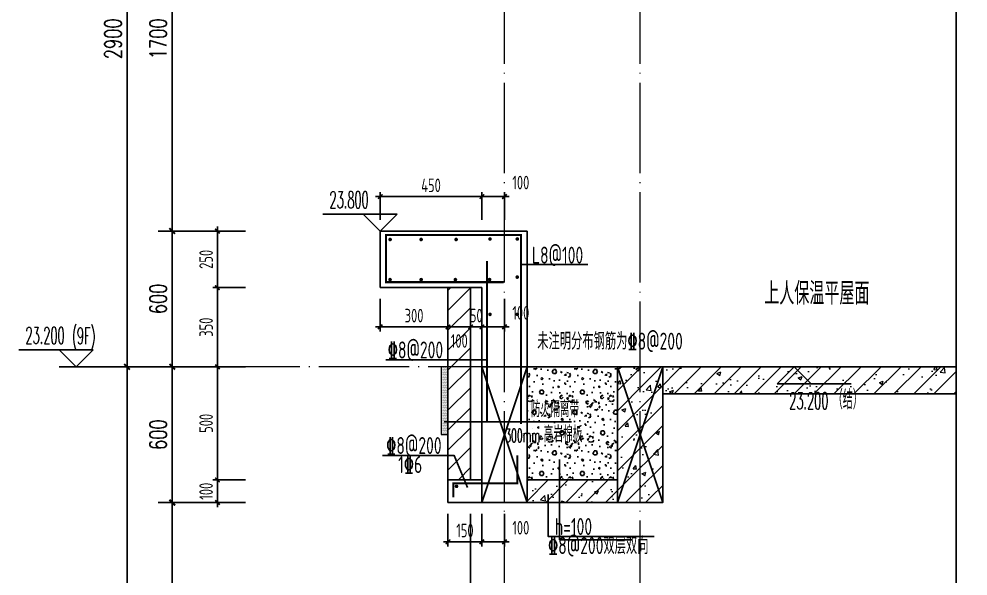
# Model space of a CAD drawing. Extents: x -1712635 to -854203, y -534641 to -21985.
# Drawn here: x -1004575 to -1000375, y -150315 to -147853 of the extents above; entities that cross this region are included whole.
import ezdxf

# ---------------------------------------------------------------- set-up
doc = ezdxf.new("R2010")
doc.units = 0
doc.header["$LTSCALE"] = 1000
doc.linetypes.add('DOTE', pattern=[2.4200000000000004, 2, -0.2, 0.02, -0.2])
doc.layers.get('0').update_dxf_attribs({"linetype": 'CONTINUOUS'})
doc.layers.get('Defpoints').update_dxf_attribs({"linetype": 'CONTINUOUS'})
for name, color, linetype in [('3-屋面构造层', 157, 'CONTINUOUS'), ('DIM', 2, 'CONTINUOUS'), ('DIM_ELEV', 3, 'CONTINUOUS'), ('DIM_IDEN', 67, 'CONTINUOUS'), ('DIM_SYMB', 3, 'CONTINUOUS'), ('PUB_DIM', 3, 'CONTINUOUS'), ('PUB_TEXT', 2, 'CONTINUOUS'), ('REIN', 6, 'CONTINUOUS'), ('S-大样-砼线', 7, 'CONTINUOUS'), ('S-引出线', 40, 'CONTINUOUS'), ('TEXT', 2, 'CONTINUOUS'), ('WALL', 2, 'CONTINUOUS'), ('水平筋标注', 7, 'CONTINUOUS'), ('看线', 251, 'CONTINUOUS')]:
    doc.layers.add(name, color=color, linetype=linetype)
doc.layers.add('DOTE', color=19, linetype='DOTE', lineweight=9)
doc.layers.add('PUB_HATCH', color=8, linetype='CONTINUOUS', lineweight=9)
doc.styles.add('_TCH_DIM', font='SIMPLEX.shx', dxfattribs={"width": 0.7, "bigfont": 'GBCBIG.shx'})
doc.styles.add('_TCH_DIM_T3', font='SIMPLEX', dxfattribs={"width": 0.7058823529411765, "bigfont": 'GBCBIG'})
doc.styles.add('DIM_FONT_T3', font='SIMPLEX', dxfattribs={"width": 0.7058823529411765, "bigfont": 'GBCBIG'})
doc.styles.add('TSSD_DIMENSION', font='Tssdeng.shx', dxfattribs={"width": 0.7, "bigfont": 'tssdchn.shx'})
doc.styles.add('TSSD_REIN', font='tssdeng.shx', dxfattribs={"width": 0.7, "height": 300, "bigfont": 'tssdchn.shx'})
doc.dimstyles.new('_TCH_ARCH&&25', dxfattribs={"dimtxt": 74.375, "dimasz": 25, "dimexe": 62.5, "dimexo": 75, "dimgap": 25, "dimtad": 1, "dimdec": 0, "dimzin": 0, "dimdsep": 46, "dimtxsty": '_TCH_DIM_T3', "dimblk": 'ARCHTICK', "dimcen": 0.09, "dimclrt": 7, "dimazin": 0, "dimtfac": 1, "dimtdec": 0, "dimtix": 1, "dimtmove": 2, "dimatfit": 3, "dimldrblk": 'ARCHTICK', "dimfxl": 0, "dimtolj": 1, "dimtzin": 0, "dimarcsym": 0})
doc.dimstyles.new('TSSD_20_20', dxfattribs={"dimtxt": 60, "dimasz": 20, "dimexe": 20, "dimexo": 50, "dimgap": 20, "dimtad": 1, "dimdec": 0, "dimzin": 0, "dimdsep": 46, "dimtxsty": 'TSSD_DIMENSION', "dimblk": 'ARCHTICK', "dimblk1": 'ARCHTICK', "dimblk2": 'ARCHTICK', "dimcen": 0, "dimdle": 20, "dimclrt": 7, "dimadec": 0, "dimazin": 0, "dimtfac": 1, "dimtdec": 0, "dimtix": 1, "dimtmove": 2, "dimatfit": 3, "dimfxl": 0, "dimtolj": 1, "dimtzin": 0, "dimarcsym": 0})
pattern_1 = [(45, (-1569657.011044905, 4552.517012051947), (-44.19417382415921, 44.19417382415922), []), (49.99999999999999, (-1569657.011044905, 4552.517012051947), (179.3150456501884, -15.68803374564878), [18.75, -206.25]), (355, (-1569657.011044905, 4552.517012051947), (-34.68783340325, 188.048033425003), [15, -165]), (100.4514, (-1569642.068124905, 4551.209677052044), (144.6273454285054, 172.3598855152384), [15.9350475, -175.285528]), (46.18420000000002, (-1569657.011044905, 4602.517012051947), (266.8102621564111, -41.37975358225452), [28.12499999999993, -309.3749999999989]), (96.6356, (-1569634.776858655, 4599.068685301987), (233.6656763871758, 243.5294677251104), [23.902572, -262.92825]), (351.1842, (-1569657.011044905, 4602.517012051947), (233.6654862834068, 243.5296502313311), [22.5, -247.5]), (21, (-1569632.011044905, 4590.017012051947), (149.2267630296154, -100.6547226663347), [18.75, -206.25]), (326.0000000000001, (-1569632.011044905, 4590.017012051947), (60.82883298039543, 181.2875112617133), [15, -165]), (71.4514, (-1569619.575486655, 4581.62911055208), (210.0556571453725, 80.6326241774881), [15.9350475, -175.285528]), (37.50000000000001, (-1569657.011044905, 4552.517012051947), (3.039963829322667, 83.22346345782788), [0, -163, 0, -167.5, 0, -165.625]), (7.499999999999999, (-1569657.011044905, 4552.517012051947), (65.76738436053715, 98.60292797059006), [0, -95.5, 0, -159.25, 0, -63.125]), (327.5, (-1569712.761044905, 4552.517012051947), (133.4556090431022, -5.638717933594939), [0, -62.5, 0, -195, 0, -258.75]), (317.5, (-1569737.761044905, 4552.517012051947), (145.7965423355966, 25.02624558307943), [0, -81.25, 0, -129.5, 0, -183.75])]

# ---------------------------------------------------------------- blocks, each defined once
blk = doc.blocks.new('A$C1F6240CC')
at = {"layer": 'PUB_HATCH'}
h = blk.add_hatch(dxfattribs=at)
h.set_pattern_fill('DOTS', color=251, scale=2, style=0)
h.set_pattern_definition([(0, (-1.955777406692505e-08, -299.9999999983702), (1.5875, 3.175), [0, -3.175])])
h.paths.add_polyline_path([(-29.99999475874938, -299.999999998312), (5.558831617236137e-06, -299.9999999983702), (6.351852789521217e-06, -49.99999798531644), (6.344867870211601e-06, 1.948734279721975e-06), (-1.955777406692505e-08, 2.010667230933905e-06), (-1.955777406692505e-08, 1.688022166490555e-09), (-29.99999475874938, 1.688022166490555e-09)])
at = {"layer": 'DIM_IDEN', "color": 5}
for p, q in [((-17.00205630995333, -243.6957581644529), (275.1374033376342, -243.6957581644529)), ((275.1374033376342, -243.6957581644529), (546.9959839678602, -243.6957581644529))]:
    blk.add_line(p, q, dxfattribs=at)
at = {"layer": 'PUB_HATCH', "color": 5}
blk.add_lwpolyline([(-1.955777406692505e-08, 1.629814505577087e-09), (-29.99999475874938, 1.629814505577087e-09), (-29.99999475874938, -299.9999999983702), (-1.955777406692505e-08, -299.9999999983702)], close=True, dxfattribs=at)
at = {"layer": 'PUB_TEXT', "style": 'DIM_FONT_T3', "width": 0.7058823529411765}
blk.add_text('防火隔离带', height=71.48936170212767, dxfattribs=at).set_placement((366.1962342807512, -222.6957581644529))
at = {"layer": 'PUB_TEXT', "color": 5, "style": 'DIM_FONT_T3'}
for s, height, width, p in [('300mm', 59.5, 0.4982698961937717, (253.9391275269252, -333.7157581644528)), ('高岩棉板', 71.48936170212767, 0.7058823529411765, (423.3508922328077, -333.7157581644528))]:
    blk.add_text(s, height=height, dxfattribs=dict(at, width=width)).set_placement(p)
blk = doc.blocks.new('_ArchTick')
at = {"color": 0, "const_width": 0.35}
blk.add_lwpolyline([(-0.5, -0.5), (0.5, 0.5)], dxfattribs=at)
blk = doc.blocks.new('*D3001')
at = {"layer": 'Defpoints', "color": 0}
for p in [(-1002526.413550479, -148638.1915546883), (-1002976.413550435, -148790.5150327977), (-1002526.413550479, -148790.5150328063)]:
    blk.add_point(p, dxfattribs=at)
at = {"layer": 'DIM', "color": 0, "lineweight": -2}
for p, q in [((-1002996.413550435, -148638.1915546883), (-1002506.413550479, -148638.1915546883)), ((-1002976.413550435, -148740.5150327977), (-1002976.413550435, -148618.1915546883)), ((-1002526.413550479, -148740.5150328063), (-1002526.413550479, -148618.1915546883))]:
    blk.add_line(p, q, dxfattribs=at)
at = {"layer": 'DIM', "color": 0, "lineweight": -2, "xscale": 20, "yscale": 20, "zscale": 20, "rotation": 180}
blk.add_blockref('_ArchTick', (-1002976.413550435, -148638.1915546883), dxfattribs=at)
at = {"layer": 'DIM', "color": 0, "lineweight": -2, "xscale": 20, "yscale": 20, "zscale": 20}
blk.add_blockref('_ArchTick', (-1002526.413550479, -148638.1915546883), dxfattribs=at)
at = {"layer": 'DIM', "color": 7, "insert": (-1002751.413550457, -148588.1915546883), "char_height": 60, "attachment_point": 5, "style": 'TSSD_DIMENSION'}
blk.add_mtext('\\A1;450', dxfattribs=at)
blk = doc.blocks.new('*D3002')
at = {"layer": 'Defpoints', "color": 0}
for p in [(-1002426.413557156, -148638.1915546936), (-1002526.413550479, -148790.5150328063), (-1002426.413557156, -148790.5150328082)]:
    blk.add_point(p, dxfattribs=at)
at = {"layer": 'DIM', "color": 0, "lineweight": -2}
for p, q in [((-1002546.413550479, -148638.1915546936), (-1002406.413557156, -148638.1915546936)), ((-1002526.413550479, -148740.5150328063), (-1002526.413550479, -148618.1915546936)), ((-1002426.413557156, -148740.5150328082), (-1002426.413557156, -148618.1915546936))]:
    blk.add_line(p, q, dxfattribs=at)
at = {"layer": 'DIM', "color": 0, "lineweight": -2, "xscale": 20, "yscale": 20, "zscale": 20, "rotation": 180}
blk.add_blockref('_ArchTick', (-1002526.413550479, -148638.1915546936), dxfattribs=at)
at = {"layer": 'DIM', "color": 0, "lineweight": -2, "xscale": 20, "yscale": 20, "zscale": 20}
blk.add_blockref('_ArchTick', (-1002426.413557156, -148638.1915546936), dxfattribs=at)
at = {"layer": 'DIM', "color": 7, "insert": (-1002353.996890489, -148576.0040546936), "char_height": 60, "attachment_point": 5, "style": 'TSSD_DIMENSION'}
blk.add_mtext('\\A1;100', dxfattribs=at)
blk = doc.blocks.new('*D3008')
at = {"layer": 'Defpoints', "color": 0}
for p in [(-1002976.413557143, -149040.5150327843), (-1002676.413550449, -149040.51503279), (-1002676.413550449, -149214.2257227417)]:
    blk.add_point(p, dxfattribs=at)
at = {"layer": 'DIM', "color": 0, "lineweight": -2}
for p, q in [((-1002976.413557143, -149090.5150327843), (-1002976.413557143, -149234.2257227417)), ((-1002676.413550449, -149090.51503279), (-1002676.413550449, -149234.2257227417)), ((-1002996.413557143, -149214.2257227417), (-1002656.413550449, -149214.2257227417))]:
    blk.add_line(p, q, dxfattribs=at)
at = {"layer": 'DIM', "color": 0, "lineweight": -2, "xscale": 20, "yscale": 20, "zscale": 20, "rotation": 180}
blk.add_blockref('_ArchTick', (-1002976.413557143, -149214.2257227417), dxfattribs=at)
at = {"layer": 'DIM', "color": 0, "lineweight": -2, "xscale": 20, "yscale": 20, "zscale": 20}
blk.add_blockref('_ArchTick', (-1002676.413550449, -149214.2257227417), dxfattribs=at)
at = {"layer": 'DIM', "color": 7, "insert": (-1002826.413553796, -149164.2257227417), "char_height": 60, "attachment_point": 5, "style": 'TSSD_DIMENSION'}
blk.add_mtext('\\A1;300', dxfattribs=at)
blk = doc.blocks.new('*D3009')
at = {"layer": 'Defpoints', "color": 0}
for p in [(-1002676.413550449, -149040.51503279), (-1002576.413550213, -149040.5150327919), (-1002576.413550213, -149214.2257227455)]:
    blk.add_point(p, dxfattribs=at)
at = {"layer": 'DIM', "color": 0, "lineweight": -2}
for p, q in [((-1002676.413550449, -149090.51503279), (-1002676.413550449, -149234.2257227455)), ((-1002576.413550213, -149090.5150327919), (-1002576.413550213, -149234.2257227455)), ((-1002696.413550449, -149214.2257227455), (-1002556.413550213, -149214.2257227455))]:
    blk.add_line(p, q, dxfattribs=at)
at = {"layer": 'DIM', "color": 0, "lineweight": -2, "xscale": 20, "yscale": 20, "zscale": 20, "rotation": 180}
blk.add_blockref('_ArchTick', (-1002676.413550449, -149214.2257227455), dxfattribs=at)
at = {"layer": 'DIM', "color": 0, "lineweight": -2, "xscale": 20, "yscale": 20, "zscale": 20}
blk.add_blockref('_ArchTick', (-1002576.413550213, -149214.2257227455), dxfattribs=at)
at = {"layer": 'DIM', "color": 7, "insert": (-1002626.413550331, -149276.2048894122), "char_height": 60, "attachment_point": 5, "style": 'TSSD_DIMENSION'}
blk.add_mtext('\\A1;100', dxfattribs=at)
blk = doc.blocks.new('*D3010')
at = {"layer": 'Defpoints', "color": 0}
for p in [(-1002576.413550213, -149040.5150327919), (-1002526.413550451, -149040.5150327929), (-1002526.413550451, -149214.225722747)]:
    blk.add_point(p, dxfattribs=at)
at = {"layer": 'DIM', "color": 0, "lineweight": -2}
for p, q in [((-1002576.413550213, -149090.5150327919), (-1002576.413550213, -149234.225722747)), ((-1002526.413550451, -149090.5150327929), (-1002526.413550451, -149234.225722747)), ((-1002576.413550213, -149214.225722747), (-1002596.413550213, -149214.225722747)), ((-1002576.413550213, -149214.225722747), (-1002526.413550451, -149214.225722747)), ((-1002526.413550451, -149214.225722747), (-1002506.413550451, -149214.225722747))]:
    blk.add_line(p, q, dxfattribs=at)
at = {"layer": 'DIM', "color": 0, "lineweight": -2, "xscale": 20, "yscale": 20, "zscale": 20}
blk.add_blockref('_ArchTick', (-1002576.413550213, -149214.225722747), dxfattribs=at)
at = {"layer": 'DIM', "color": 0, "lineweight": -2, "xscale": 20, "yscale": 20, "zscale": 20, "rotation": 180}
blk.add_blockref('_ArchTick', (-1002526.413550451, -149214.225722747), dxfattribs=at)
at = {"layer": 'DIM', "color": 7, "insert": (-1002551.413550332, -149164.225722747), "char_height": 60, "attachment_point": 5, "style": 'TSSD_DIMENSION'}
blk.add_mtext('\\A1;50', dxfattribs=at)
blk = doc.blocks.new('*D3011')
at = {"layer": 'Defpoints', "color": 0}
for p in [(-1002526.413550451, -149040.5150327929), (-1002426.413557128, -149040.5150327948), (-1002426.413557128, -149214.2257227484)]:
    blk.add_point(p, dxfattribs=at)
at = {"layer": 'DIM', "color": 0, "lineweight": -2}
for p, q in [((-1002526.413550451, -149090.5150327929), (-1002526.413550451, -149234.2257227484)), ((-1002426.413557128, -149090.5150327948), (-1002426.413557128, -149234.2257227484)), ((-1002546.413550451, -149214.2257227484), (-1002406.413557128, -149214.2257227484))]:
    blk.add_line(p, q, dxfattribs=at)
at = {"layer": 'DIM', "color": 0, "lineweight": -2, "xscale": 20, "yscale": 20, "zscale": 20, "rotation": 180}
blk.add_blockref('_ArchTick', (-1002526.413550451, -149214.2257227484), dxfattribs=at)
at = {"layer": 'DIM', "color": 0, "lineweight": -2, "xscale": 20, "yscale": 20, "zscale": 20}
blk.add_blockref('_ArchTick', (-1002426.413557128, -149214.2257227484), dxfattribs=at)
at = {"layer": 'DIM', "color": 7, "insert": (-1002353.996890462, -149152.0382227484), "char_height": 60, "attachment_point": 5, "style": 'TSSD_DIMENSION'}
blk.add_mtext('\\A1;100', dxfattribs=at)
blk = doc.blocks.new('*D3012')
at = {"layer": 'Defpoints', "color": 0}
for p in [(-1002676.413557129, -149990.5150327928), (-1002526.41355713, -149990.5150327957), (-1002526.41355713, -150164.2257227488)]:
    blk.add_point(p, dxfattribs=at)
at = {"layer": 'DIM', "color": 0, "lineweight": -2}
for p, q in [((-1002676.413557129, -150040.5150327928), (-1002676.413557129, -150184.2257227488)), ((-1002526.41355713, -150040.5150327957), (-1002526.41355713, -150184.2257227488)), ((-1002696.413557129, -150164.2257227488), (-1002506.41355713, -150164.2257227488))]:
    blk.add_line(p, q, dxfattribs=at)
at = {"layer": 'DIM', "color": 0, "lineweight": -2, "xscale": 20, "yscale": 20, "zscale": 20, "rotation": 180}
blk.add_blockref('_ArchTick', (-1002676.413557129, -150164.2257227488), dxfattribs=at)
at = {"layer": 'DIM', "color": 0, "lineweight": -2, "xscale": 20, "yscale": 20, "zscale": 20}
blk.add_blockref('_ArchTick', (-1002526.41355713, -150164.2257227488), dxfattribs=at)
at = {"layer": 'DIM', "color": 7, "insert": (-1002601.413557129, -150114.2257227488), "char_height": 60, "attachment_point": 5, "style": 'TSSD_DIMENSION'}
blk.add_mtext('\\A1;150', dxfattribs=at)
blk = doc.blocks.new('*D3013')
at = {"layer": 'Defpoints', "color": 0}
for p in [(-1002526.41355713, -149990.5150327957), (-1002426.413563808, -149990.5150327976), (-1002426.413563808, -150164.2257227512)]:
    blk.add_point(p, dxfattribs=at)
at = {"layer": 'DIM', "color": 0, "lineweight": -2}
for p, q in [((-1002526.41355713, -150040.5150327957), (-1002526.41355713, -150184.2257227512)), ((-1002426.413563808, -150040.5150327976), (-1002426.413563808, -150184.2257227512)), ((-1002546.41355713, -150164.2257227512), (-1002406.413563808, -150164.2257227512))]:
    blk.add_line(p, q, dxfattribs=at)
at = {"layer": 'DIM', "color": 0, "lineweight": -2, "xscale": 20, "yscale": 20, "zscale": 20, "rotation": 180}
blk.add_blockref('_ArchTick', (-1002526.41355713, -150164.2257227512), dxfattribs=at)
at = {"layer": 'DIM', "color": 0, "lineweight": -2, "xscale": 20, "yscale": 20, "zscale": 20}
blk.add_blockref('_ArchTick', (-1002426.413563808, -150164.2257227512), dxfattribs=at)
at = {"layer": 'DIM', "color": 7, "insert": (-1002353.996897141, -150102.0382227512), "char_height": 60, "attachment_point": 5, "style": 'TSSD_DIMENSION'}
blk.add_mtext('\\A1;100', dxfattribs=at)
blk = doc.blocks.new('*D3014')
at = {"layer": 'Defpoints', "color": 0}
for p in [(-1003696.607714224, -148790.5150327946), (-1003521.996947775, -148790.5150327946), (-1003521.996947775, -149040.5150327929)]:
    blk.add_point(p, dxfattribs=at)
at = {"layer": 'DIM', "color": 0, "lineweight": -2}
for p, q in [((-1003696.607714224, -149060.5150327929), (-1003696.607714224, -148770.5150327946)), ((-1003571.996947775, -148790.5150327946), (-1003716.607714224, -148790.5150327946)), ((-1003571.996947775, -149040.5150327929), (-1003716.607714224, -149040.5150327929))]:
    blk.add_line(p, q, dxfattribs=at)
at = {"layer": 'DIM', "color": 0, "lineweight": -2, "xscale": 20, "yscale": 20, "zscale": 20}
for p, rotation in [((-1003696.607714224, -148790.5150327946), 90), ((-1003696.607714224, -149040.5150327929), 270)]:
    blk.add_blockref('_ArchTick', p, dxfattribs=dict(at, rotation=rotation))
at = {"layer": 'DIM', "color": 7, "insert": (-1003746.607714224, -148915.5150327939), "char_height": 60, "attachment_point": 5, "rotation": 90, "style": 'TSSD_DIMENSION'}
blk.add_mtext('\\A1;250', dxfattribs=at)
blk = doc.blocks.new('*D3015')
at = {"layer": 'Defpoints', "color": 0}
for p in [(-1003696.607714224, -149040.5150327929), (-1003521.996947775, -149040.5150327929), (-1003521.996947775, -149390.5150328209)]:
    blk.add_point(p, dxfattribs=at)
at = {"layer": 'DIM', "color": 0, "lineweight": -2}
for p, q in [((-1003696.607714224, -149410.5150328209), (-1003696.607714224, -149020.5150327929)), ((-1003571.996947775, -149040.5150327929), (-1003716.607714224, -149040.5150327929)), ((-1003571.996947775, -149390.5150328209), (-1003716.607714224, -149390.5150328209))]:
    blk.add_line(p, q, dxfattribs=at)
at = {"layer": 'DIM', "color": 0, "lineweight": -2, "xscale": 20, "yscale": 20, "zscale": 20}
for p, rotation in [((-1003696.607714224, -149040.5150327929), 90), ((-1003696.607714224, -149390.5150328209), 270)]:
    blk.add_blockref('_ArchTick', p, dxfattribs=dict(at, rotation=rotation))
at = {"layer": 'DIM', "color": 7, "insert": (-1003746.607714224, -149215.5150328071), "char_height": 60, "attachment_point": 5, "rotation": 90, "style": 'TSSD_DIMENSION'}
blk.add_mtext('\\A1;350', dxfattribs=at)
blk = doc.blocks.new('*D3016')
at = {"layer": 'Defpoints', "color": 0}
for p in [(-1003696.607714224, -149390.5150328209), (-1003521.996947775, -149390.5150328209), (-1003521.996947775, -149890.5150328209)]:
    blk.add_point(p, dxfattribs=at)
at = {"layer": 'DIM', "color": 0, "lineweight": -2}
for p, q in [((-1003571.996947775, -149390.5150328209), (-1003716.607714224, -149390.5150328209)), ((-1003696.607714224, -149910.5150328209), (-1003696.607714224, -149370.5150328209)), ((-1003571.996947775, -149890.5150328209), (-1003716.607714224, -149890.5150328209))]:
    blk.add_line(p, q, dxfattribs=at)
at = {"layer": 'DIM', "color": 0, "lineweight": -2, "xscale": 20, "yscale": 20, "zscale": 20}
for p, rotation in [((-1003696.607714224, -149390.5150328209), 90), ((-1003696.607714224, -149890.5150328209), 270)]:
    blk.add_blockref('_ArchTick', p, dxfattribs=dict(at, rotation=rotation))
at = {"layer": 'DIM', "color": 7, "insert": (-1003746.607714224, -149640.5150328211), "char_height": 60, "attachment_point": 5, "rotation": 90, "style": 'TSSD_DIMENSION'}
blk.add_mtext('\\A1;500', dxfattribs=at)
blk = doc.blocks.new('*D3028')
at = {"layer": 'Defpoints', "color": 0}
for p in [(-1003896.607714229, -149990.523167008), (-1003596.607714208, -149990.523167008), (-1003596.607714208, -151690.5150327968)]:
    blk.add_point(p, dxfattribs=at)
at = {"layer": 'PUB_DIM', "color": 0, "lineweight": -2}
for p, q in [((-1003671.607714208, -149990.523167008), (-1003959.107714229, -149990.523167008)), ((-1003896.607714229, -151690.5150327968), (-1003896.607714229, -149990.523167008)), ((-1003671.607714208, -151690.5150327968), (-1003959.107714229, -151690.5150327968))]:
    blk.add_line(p, q, dxfattribs=at)
at = {"layer": 'PUB_DIM', "color": 0, "lineweight": -2, "xscale": 25, "yscale": 25, "zscale": 25}
for p, rotation in [((-1003896.607714229, -149990.523167008), 90), ((-1003896.607714229, -151690.5150327968), 270)]:
    blk.add_blockref('_ArchTick', p, dxfattribs=dict(at, rotation=rotation))
at = {"layer": 'PUB_DIM', "color": 7, "insert": (-1003958.795214229, -150840.5190999026), "char_height": 74.375, "attachment_point": 5, "rotation": 90, "style": '_TCH_DIM_T3'}
blk.add_mtext('\\A1;1700', dxfattribs=at)
blk = doc.blocks.new('*D3029')
at = {"layer": 'Defpoints', "color": 0}
for p in [(-1003896.607714229, -149390.5150327931), (-1003596.607714208, -149390.5150327931), (-1003596.607714208, -149990.523167008)]:
    blk.add_point(p, dxfattribs=at)
at = {"layer": 'PUB_DIM', "color": 0, "lineweight": -2}
for p, q in [((-1003671.607714208, -149390.5150327931), (-1003959.107714229, -149390.5150327931)), ((-1003896.607714229, -149990.523167008), (-1003896.607714229, -149390.5150327931)), ((-1003671.607714208, -149990.523167008), (-1003959.107714229, -149990.523167008))]:
    blk.add_line(p, q, dxfattribs=at)
at = {"layer": 'PUB_DIM', "color": 0, "lineweight": -2, "xscale": 25, "yscale": 25, "zscale": 25}
for p, rotation in [((-1003896.607714229, -149390.5150327931), 90), ((-1003896.607714229, -149990.523167008), 270)]:
    blk.add_blockref('_ArchTick', p, dxfattribs=dict(at, rotation=rotation))
at = {"layer": 'PUB_DIM', "color": 7, "insert": (-1003958.795214229, -149690.5190999007), "char_height": 74.375, "attachment_point": 5, "rotation": 90, "style": '_TCH_DIM_T3'}
blk.add_mtext('\\A1;600', dxfattribs=at)
blk = doc.blocks.new('*D3030')
at = {"layer": 'Defpoints', "color": 0}
for p in [(-1003896.607714229, -148790.515032821), (-1003596.607714208, -148790.515032821), (-1003596.607714208, -149390.5150327931)]:
    blk.add_point(p, dxfattribs=at)
at = {"layer": 'PUB_DIM', "color": 0, "lineweight": -2}
for p, q in [((-1003671.607714208, -148790.515032821), (-1003959.107714229, -148790.515032821)), ((-1003896.607714229, -149390.5150327931), (-1003896.607714229, -148790.515032821)), ((-1003671.607714208, -149390.5150327931), (-1003959.107714229, -149390.5150327931))]:
    blk.add_line(p, q, dxfattribs=at)
at = {"layer": 'PUB_DIM', "color": 0, "lineweight": -2, "xscale": 25, "yscale": 25, "zscale": 25}
for p, rotation in [((-1003896.607714229, -148790.515032821), 90), ((-1003896.607714229, -149390.5150327931), 270)]:
    blk.add_blockref('_ArchTick', p, dxfattribs=dict(at, rotation=rotation))
at = {"layer": 'PUB_DIM', "color": 7, "insert": (-1003958.795214229, -149090.5150328072), "char_height": 74.375, "attachment_point": 5, "rotation": 90, "style": '_TCH_DIM_T3'}
blk.add_mtext('\\A1;600', dxfattribs=at)
blk = doc.blocks.new('*D3031')
at = {"layer": 'Defpoints', "color": 0}
for p in [(-1003896.607714229, -147090.5150327928), (-1003596.607714208, -147090.5150327928), (-1003596.607714208, -148790.515032821)]:
    blk.add_point(p, dxfattribs=at)
at = {"layer": 'PUB_DIM', "color": 0, "lineweight": -2}
for p, q in [((-1003671.607714208, -147090.5150327928), (-1003959.107714229, -147090.5150327928)), ((-1003896.607714229, -148790.515032821), (-1003896.607714229, -147090.5150327928)), ((-1003671.607714208, -148790.515032821), (-1003959.107714229, -148790.515032821))]:
    blk.add_line(p, q, dxfattribs=at)
at = {"layer": 'PUB_DIM', "color": 0, "lineweight": -2, "xscale": 25, "yscale": 25, "zscale": 25}
for p, rotation in [((-1003896.607714229, -147090.5150327928), 90), ((-1003896.607714229, -148790.515032821), 270)]:
    blk.add_blockref('_ArchTick', p, dxfattribs=dict(at, rotation=rotation))
at = {"layer": 'PUB_DIM', "color": 7, "insert": (-1003958.795214229, -147940.5150328071), "char_height": 74.375, "attachment_point": 5, "rotation": 90, "style": '_TCH_DIM_T3'}
blk.add_mtext('\\A1;1700', dxfattribs=at)
blk = doc.blocks.new('*D3037')
at = {"layer": 'Defpoints', "color": 0}
for p in [(-1004096.607714233, -149390.515032793), (-1003596.607714208, -149390.515032793), (-1003596.607714208, -152290.515032793)]:
    blk.add_point(p, dxfattribs=at)
at = {"layer": 'PUB_DIM', "color": 0, "lineweight": -2}
for p, q in [((-1003671.607714208, -149390.515032793), (-1004159.107714233, -149390.515032793)), ((-1004096.607714233, -152290.515032793), (-1004096.607714233, -149390.515032793)), ((-1003671.607714208, -152290.515032793), (-1004159.107714233, -152290.515032793))]:
    blk.add_line(p, q, dxfattribs=at)
at = {"layer": 'PUB_DIM', "color": 0, "lineweight": -2, "xscale": 25, "yscale": 25, "zscale": 25}
for p, rotation in [((-1004096.607714233, -149390.515032793), 90), ((-1004096.607714233, -152290.515032793), 270)]:
    blk.add_blockref('_ArchTick', p, dxfattribs=dict(at, rotation=rotation))
at = {"layer": 'PUB_DIM', "color": 7, "insert": (-1004158.795214233, -150840.5150327932), "char_height": 74.375, "attachment_point": 5, "rotation": 90, "style": '_TCH_DIM_T3'}
blk.add_mtext('\\A1;2900', dxfattribs=at)
blk = doc.blocks.new('*D3038')
at = {"layer": 'Defpoints', "color": 0}
for p in [(-1004096.607714233, -146490.515032793), (-1003596.607714208, -146490.515032793), (-1003596.607714208, -149390.515032793)]:
    blk.add_point(p, dxfattribs=at)
at = {"layer": 'PUB_DIM', "color": 0, "lineweight": -2}
for p, q in [((-1003671.607714208, -146490.515032793), (-1004159.107714233, -146490.515032793)), ((-1004096.607714233, -149390.515032793), (-1004096.607714233, -146490.515032793)), ((-1003671.607714208, -149390.515032793), (-1004159.107714233, -149390.515032793))]:
    blk.add_line(p, q, dxfattribs=at)
at = {"layer": 'PUB_DIM', "color": 0, "lineweight": -2, "xscale": 25, "yscale": 25, "zscale": 25}
for p, rotation in [((-1004096.607714233, -146490.515032793), 90), ((-1004096.607714233, -149390.515032793), 270)]:
    blk.add_blockref('_ArchTick', p, dxfattribs=dict(at, rotation=rotation))
at = {"layer": 'PUB_DIM', "color": 7, "insert": (-1004158.795214233, -147940.5150327932), "char_height": 74.375, "attachment_point": 5, "rotation": 90, "style": '_TCH_DIM_T3'}
blk.add_mtext('\\A1;2900', dxfattribs=at)
blk = doc.blocks.new('A$C0F477415')
at = {"layer": 'REIN', "const_width": 9}
for points in [[(536.22545744339, 974.1030920682824), (15.93111191410571, 974.1030920682824), (15.93111191410571, 1182.470114677621), (613.6656915736385, 1182.470114677621), (613.6656915736385, 347.4605763027794)], [(462.5655877483077, 353.0609498316771), (462.5655877483077, 1067.749458644073)], [(313.9337750365958, 23.34555459674448), (313.9337750365958, 85.24854036327451), (597.794307123404, 85.24854036327451), (597.794307123404, 208.2016744283028)]]:
    blk.add_lwpolyline(points, dxfattribs=at)
at = {"layer": 'REIN', "const_width": 8}
for points in [[(30.21925133559853, 1162.868610424921, 1), (38.21925133559853, 1162.868610424921, 1)], [(167.6620064838789, 1162.868610424921, 1), (175.6620064838789, 1162.868610424921, 1)], [(322.5238362546079, 1162.868610424921, 1), (330.5238362546079, 1162.868610424921, 1)], [(472.3069430752657, 1165.127354013326, 1), (480.3069430752657, 1165.127354013326, 1)], [(593.0279733999632, 1165.127354013326, 1), (601.0279733999632, 1165.127354013326, 1)], [(30.21925133559853, 985.4166030073538, 1), (38.21925133559853, 985.4166030073538, 1)], [(167.6620064838789, 985.4166030073538, 1), (175.6620064838789, 985.4166030073538, 1)], [(319.1733809751458, 985.4166030073538, 1), (327.1733809751458, 985.4166030073538, 1)], [(470.4389034458436, 985.4166030073538, 1), (478.4389034458436, 985.4166030073538, 1)], [(593.0279733999632, 996.5827968406375, 1), (601.0279733999632, 996.5827968406375, 1)], [(472.3069430752657, 831.7102530163829, 1), (480.3069430752657, 831.7102530163829, 1)], [(593.0279733999632, 831.7102530163829, 1), (601.0279733999632, 831.7102530163829, 1)], [(324.1522886119783, 71.62434444355313, 1), (332.1522886119783, 71.62434444355313, 1)]]:
    blk.add_lwpolyline(points, format="xyb", close=True, dxfattribs=at)
at = {"layer": 'S-大样-砼线'}
for p, q in [((440.4064266392961, 600.0093946014531), (640.4064254472032, 0.001821757410652936)), ((640.4093733830377, 600.0093946051784), (440.4093745723367, 0.001821753685362637))]:
    blk.add_line(p, q, dxfattribs=at)
blk.add_lwpolyline([(640.4064325019717, 600.0093946014531), (440.4064266392961, 600.0093946014531), (440.4064266318455, 0.001821757410652936), (640.4064324935898, 0.001821757410652936)], close=True, dxfattribs=at)
at = {"layer": 'S-引出线'}
for p, q in [((609.6656915736385, 1052.001626337471), (909.7999883112498, 1052.001626337471)), ((15.48061037855223, 630.2351489840075), (462.5655877483077, 630.2351489840075))]:
    blk.add_line(p, q, dxfattribs=at)
blk.add_lwpolyline([(376.4770208946429, 66.11144457937917), (318.4227704755031, 207.6593468654319), (-0.0008167573250830173, 207.6593468654319)], dxfattribs=at)
at = {"layer": 'TEXT', "style": 'TSSD_REIN', "width": 0.7}
for s, p in [('L8@100', (661.743466746062, 1056.110395150376)), ('未注明分布钢筋为%%1328@200', (685.4535198323429, 675.8293871463975)), ('%%1328@200', (23.94837839109823, 636.9912632876658)), ('%%1328@200', (17.02145750215277, 214.4464526554802)), ('1%%1326', (70.13916111178696, 130.3748975073686))]:
    blk.add_text(s, height=75, rotation=1.867629851175362e-07, dxfattribs=at).set_placement(p)
blk = doc.blocks.new('20210809.02264990')
at = {"layer": 'TEXT'}
blk.add_lwpolyline([(87888.15552412858, 66842.85802403922), (87888.15552412858, 66657.37792068897), (88357.96524327435, 66657.37792068897)], dxfattribs=at)
blk.add_blockref('A$C0F477415', (87154.51063364511, 66807.0840813448), dxfattribs=at)
at = {"layer": 'TEXT', "style": 'TSSD_REIN', "width": 0.7}
for s, p in [('h=100', (87918.06667849608, 66663.40869463401)), ('%%1328@200双层双向', (87887.65350001864, 66579.16558626192))]:
    blk.add_text(s, height=75, rotation=1.867629851175362e-07, dxfattribs=at).set_placement(p)
blk = doc.blocks.new('20210810.11470748')
at = {"layer": 'S-大样-砼线'}
for p, q in [((68417.54344261235, -103208.8821089094), (68217.53969536396, -103808.8543934586)), ((68217.54049586861, -103208.8821089073), (68417.53674623882, -103808.8543934491))]:
    blk.add_line(p, q, dxfattribs=at)
blk.add_lwpolyline([(68417.54050173129, -103208.8821089131), (68217.54049586861, -103208.8821089131), (68217.53674742347, -103808.8543934549), (68417.53675328521, -103808.8543934549)], close=True, dxfattribs=at)
at = {"layer": 'REIN'}
blk.add_blockref('20210809.02264990', (-19977.38031286688, -170615.9402935578), dxfattribs=at)
blk = doc.blocks.new('*D3131')
at = {"layer": 'Defpoints', "color": 0}
for p in [(-1003696.607714224, -149890.5150328209), (-1003521.996947775, -149890.5150328209), (-1003521.996947775, -149990.523167008)]:
    blk.add_point(p, dxfattribs=at)
at = {"layer": 'DIM', "color": 0, "lineweight": -2}
for p, q in [((-1003571.996947775, -149890.5150328209), (-1003716.607714224, -149890.5150328209)), ((-1003696.607714224, -149890.5150328209), (-1003696.607714224, -149870.5150328209)), ((-1003696.607714224, -149990.523167008), (-1003696.607714224, -149890.5150328209)), ((-1003571.996947775, -149990.523167008), (-1003716.607714224, -149990.523167008)), ((-1003696.607714224, -149990.523167008), (-1003696.607714224, -150010.523167008))]:
    blk.add_line(p, q, dxfattribs=at)
at = {"layer": 'DIM', "color": 0, "lineweight": -2, "xscale": 20, "yscale": 20, "zscale": 20}
for p, rotation in [((-1003696.607714224, -149890.5150328209), 270), ((-1003696.607714224, -149990.523167008), 90)]:
    blk.add_blockref('_ArchTick', p, dxfattribs=dict(at, rotation=rotation))
at = {"layer": 'DIM', "color": 7, "insert": (-1003746.607714224, -149940.5190999146), "char_height": 60, "attachment_point": 5, "rotation": 90, "style": 'TSSD_DIMENSION'}
blk.add_mtext('\\A1;100', dxfattribs=at)
blk = doc.blocks.new('20210902.15310664')
at = {"layer": 'DOTE', "color": 1, "linetype": 'DOTE', "ltscale": 0.2}
for p, q in [((79213.18005989143, -133245.8924750999), (79213.1800598912, -113645.8901854938)), ((79813.18005989143, -133245.8924751), (79813.1800598912, -113645.8901854938)), ((81211.70497911819, -117645.8901854938), (78042.9859028114, -117645.8901854938))]:
    blk.add_line(p, q, dxfattribs=at)
blk = doc.blocks.new('FSDFSFSFSFEFSFESF')
at = {"layer": '看线'}
blk.add_line((1114228.273350265, 467393.3721650818), (1114228.273350265, 465805.1368709645), dxfattribs=at)

msp = doc.modelspace()

# ---------------------------------------------------------------- hatches: boundary and pattern name
at = {"layer": '3-屋面构造层'}
h = msp.add_hatch(dxfattribs=at)
h.set_pattern_fill('加气混凝土', color=251, scale=15, style=0)
h.set_pattern_definition([(0, (-2116751.586900689, -620488.7871978788), (90, 180), [0, -180]), (0, (-2116856.886900689, -620513.0871978789), (90, 180), [0, -180]), (0, (-2116798.386900689, -620514.8871978789), (90, 180), [0, -180]), (0, (-2116734.486900689, -620461.7871978788), (90, 180), [0, -180]), (0, (-2116809.186900689, -620523.8871978789), (90, 180), [0, -180]), (0, (-2116716.486900689, -620348.3871978789), (90, 180), [0, -180]), (0, (-2116771.386900689, -620362.7871978788), (90, 180), [0, -180]), (0, (-2116742.586900689, -620385.2871978788), (90, 180), [0, -180]), (0, (-2116889.286900689, -620388.8871978789), (90, 180), [0, -180]), (0, (-2116801.086900689, -620396.9871978788), (90, 180), [0, -180]), (0, (-2116835.286900689, -620442.8871978789), (90, 180), [0, -180]), (0, (-2116833.486900689, -620510.3871978789), (90, 180), [0, -180]), (0, (-2116765.986900689, -620517.5871978789), (90, 180), [0, -180]), (0, (-2116716.486900689, -620438.3871978789), (90, 180), [0, -180]), (0, (-2116884.786900689, -620466.2871978788), (90, 180), [0, -180]), (0, (-2116869.486900689, -620435.6871978787), (90, 180), [0, -180]), (0, (-2116799.286900689, -620448.2871978788), (90, 180), [0, -180]), (0, (-2116824.486900689, -620474.3871978789), (90, 180), [0, -180]), (0, (-2116838.886900689, -620414.9871978788), (90, 180), [0, -180]), (0, (-2116816.386900689, -620347.4871978788), (90, 180), [0, -180]), (0, (-2116877.586900689, -620504.0871978789), (90, 180), [0, -180]), (0, (-2116778.586900689, -620384.3871978789), (90, 180), [0, -180]), (0, (-2116862.286900689, -620381.6871978787), (90, 180), [0, -180]), (0, (-2116876.686900689, -620358.2871978788), (90, 180), [0, -180]), (130.601294, (-2116727.544043289, -620404.7443410789), (-449.9999950292954, 540.00000236093), [7.9024662, -3311.1333]), (18.4349488, (-2116740.401185889, -620401.3157694789), (449.9999983404209, 179.9999986719667), [8.131572, -1130.28837]), (90, (-2116740.401185889, -620409.0300546789), (90.00000000000001, 180), [7.714285199999999, -352.285695]), (161.565051, (-2116732.686900689, -620411.6014842789), (-450.0000022657823, 179.9999865817234), [8.131572, -1130.28837]), (53.1301023, (-2116732.686900689, -620411.6014842789), (90.00000017013603, 179.999999914932), [8.571428999999998, -891.4285499999999]), (135, (-2116725.829757489, -620503.3157538788), (-90.00001087984293, 179.9999878185604), [7.273098, -501.84378]), (45, (-2116736.115472289, -620503.3157538788), (89.99999942471308, 179.9999992736903), [7.273098, -501.84378]), (135, (-2116730.972614889, -620508.4586238789), (-90.00001087984293, 179.9999878185604), [7.273098, -501.84378]), (45, (-2116730.972614889, -620508.4586238789), (89.99999942471308, 179.9999992736903), [7.273098, -501.84378]), (116.565051, (-2116812.401178689, -620382.4586256789), (-1.565789601976064e-05, 359.9999902060562), [9.583147799999924, -191.6629499999988]), (180, (-2116816.686888689, -620373.8871984789), (-89.99999999999997, 180), [10.2857148, -169.714275]), (63.43494880000001, (-2116831.258320689, -620382.4586256789), (8.14843605922988e-07, 359.9999982559008), [9.583147799999999, -191.66295]), (116.565051, (-2116826.972610689, -620391.0300546789), (-1.565789601976064e-05, 359.9999902060562), [9.583147799999924, -191.6629499999988]), (0, (-2116826.972610689, -620391.0300546789), (90, 180), [10.2857148, -169.714275]), (63.43494880000001, (-2116816.686888689, -620391.0300546789), (8.14843605922988e-07, 359.9999982559008), [9.583147799999999, -191.66295]), (107.102728, (-2116744.686901289, -620443.3157598788), (-269.9999896777364, 900.0000014520431), [11.6584038, -4884.87075]), (143.972626, (-2116748.115472889, -620432.1729120789), (-1709.999978321427, 1259.9999985739), [11.6584038, -2436.606]), (180, (-2116757.544043889, -620425.3157688789), (-89.99999999999997, 180), [11.1428568, -168.85713]), (36.02737329999999, (-2116778.115471689, -620432.1729120789), (1709.999987362977, 1259.999986416658), [11.65840379999993, -2436.605999999981]), (71.5650511, (-2116781.544043289, -620442.4586178788), (270.0000013860985, 899.9999984504369), [10.8420948, -1127.57784]), (107.102728, (-2116778.115471689, -620453.6014818789), (-269.9999896777364, 900.0000014520431), [11.6584038, -4884.87075]), (143.972626, (-2116768.686900689, -620460.4586178788), (-1709.999978321427, 1259.9999985739), [11.6584038, -2436.606]), (0, (-2116768.686900689, -620460.4586178788), (90, 180), [11.1428568, -168.85713]), (36.02737329999999, (-2116757.544043889, -620460.4586178788), (1709.999987362977, 1259.999986416658), [11.65840379999993, -2436.605999999981]), (71.5650511, (-2116748.115472889, -620453.6014818789), (270.0000013860985, 899.9999984504369), [10.8420948, -1127.57784]), (150.255118, (-2116742.972615489, -620359.3157700789), (-270.0000006390409, 179.9999977695058), [6.910506, -1444.29588]), (90, (-2116748.972614889, -620362.7443398789), (90.00000000000001, 180), [6.857143199999999, -353.142825]), (29.7448813, (-2116748.972614889, -620362.7443398789), (270.0000001590055, 179.9999991593464), [6.910506, -1444.29588]), (116.565051, (-2116784.972614889, -620487.0300558789), (-1.565789601976064e-05, 359.9999902060562), [9.583147799999924, -191.6629499999988]), (168.690067, (-2116789.258328489, -620478.4586178788), (-810.0000006009299, 179.9999954832327), [8.7411762, -1826.90565]), (41.18592510000001, (-2116804.686900689, -620482.7443278788), (2249.999986367597, 1979.999982686525), [9.1115532, -3817.7406]), (90, (-2116804.686900689, -620491.3157658789), (90.00000000000001, 180), [8.571428999999998, -351.42855]), (138.814074, (-2116797.829757489, -620497.3157598788), (-2249.999960007064, 1980.00001261089), [9.1115532, -3817.7406]), (16.6992442, (-2116797.829757489, -620497.3157598788), (2969.999977654917, 899.9999905734195), [8.948835, -3749.56125]), (60.9453959, (-2116789.258328489, -620494.7443338789), (89.99999976116268, 179.9999984078114), [8.824825800000001, -3697.60185]), (109.983106, (-2116860.401184689, -620411.6014842789), (-450.0000016949791, 1259.999996665506), [10.03260059999992, -4203.659249999961]), (155.556045, (-2116863.829752689, -620402.1729114789), (-1170.000004459817, 539.9999887808897), [10.3568958, -4339.539449999999]), (24.4439547, (-2116882.686894689, -620402.1729114789), (1170.000000583643, 539.9999974027204), [10.3568958, -4339.539449999999]), (70.01689340000001, (-2116886.115462689, -620411.6014842789), (450.0000013566428, 1259.999996874217), [10.0326006, -4203.65925]), (109.983106, (-2116882.686894689, -620421.0300552789), (-450.0000016949791, 1259.999996665506), [10.03260059999992, -4203.659249999961]), (160.016893, (-2116873.258314689, -620424.4586268789), (-450.0000002644888, 179.9999918000023), [10.0326006, -2096.81325]), (19.9831065, (-2116873.258314689, -620424.4586268789), (449.9999975293226, 179.9999997144084), [10.0326006, -2096.81325]), (70.01689340000001, (-2116863.829752689, -620421.0300552789), (450.0000013566428, 1259.999996874217), [10.0326006, -4203.65925]), (122.005383, (-2116793.544043889, -620427.8871984789), (-90.00001207844099, 179.9999908112358), [8.0862696, -1690.0302]), (18.4349488, (-2116805.544042689, -620423.6014830789), (449.9999983404209, 179.9999986719667), [8.131572, -1130.28837]), (90, (-2116805.544042689, -620431.3157700789), (90.00000000000001, 180), [7.714285199999999, -352.285695]), (161.565051, (-2116797.829757489, -620433.8871978789), (-450.0000022657823, 179.9999865817234), [8.131572, -1130.28837]), (54.46232220000002, (-2116797.829757489, -620433.8871978789), (629.9999990871778, 899.9999986518196), [7.373421, -3089.46345]), (116.565051, (-2116845.829752689, -620471.6014818789), (-1.565789601976064e-05, 359.9999902060562), [9.583147799999924, -191.6629499999988]), (180, (-2116850.115462689, -620463.0300438788), (-89.99999999999997, 180), [9.428571, -170.57142]), (59.0362434, (-2116864.686894689, -620471.6014818789), (90.00000029295946, 179.9999991263332), [9.995918399999923, -2089.14659999998]), (120.963756, (-2116859.544042689, -620480.1729018788), (-90.00001229938933, 179.9999917339799), [9.995918399999999, -2089.1466]), (0, (-2116859.544042689, -620480.1729018788), (90, 180), [9.428571, -170.57142]), (63.43494880000001, (-2116850.115462689, -620480.1729018788), (8.14843605922988e-07, 359.9999982559008), [9.583147799999999, -191.66295])])
h.paths.add_polyline_path([(-1002326.413550439, -149890.5148957785), (-1001926.413550457, -149890.5151698998), (-1001926.413550395, -149390.5151903777), (-1002326.413551843, -149390.5150292248)])
at = {"layer": 'PUB_HATCH'}
h = msp.add_hatch(dxfattribs=at)
h.set_pattern_fill('普通砖', color=256, scale=25, style=0)
h.set_pattern_definition([(45, (-1569657.011044905, 4597.394849552016), (-44.19419150182874, 44.19419150182875), [])])
h.paths.add_polyline_path([(-1002676.413556723, -149040.5150327444), (-1002676.413557135, -149890.5150327441), (-1002576.413557135, -149890.5150327925), (-1002576.413556723, -149040.5150327929)])
h = msp.add_hatch(dxfattribs=at)
h.set_pattern_fill('钢筋混凝土', color=256, scale=25, style=0)
h.set_pattern_definition(pattern_1)
h.paths.add_polyline_path([(-1001926.413550431, -149890.5150328955), (-1001726.413550447, -149990.5150329003), (-1001726.413550406, -149510.5150327917), (-1001926.413550387, -149390.5150328005)])
h = msp.add_hatch(dxfattribs=at)
h.set_pattern_fill('钢筋混凝土', color=256, scale=25, style=0)
h.set_pattern_definition(pattern_1)
h.paths.add_polyline_path([(-1000427.888637901, -149390.5150327983), (-1001926.413550387, -149390.5150328005), (-1001726.413550406, -149510.5150327917), (-1000427.888637901, -149510.5150327983)])
h = msp.add_hatch(dxfattribs=at)
h.set_pattern_fill('钢筋混凝土', color=256, scale=25, style=0)
h.set_pattern_definition(pattern_1)
h.paths.add_polyline_path([(-1002326.413557135, -149890.5150328328), (-1002326.413557135, -149990.515032829), (-1001726.413550447, -149990.5150329003), (-1001926.413550431, -149890.5150328955)])

# ---------------------------------------------------------------- linework, layer by layer
at = {"layer": 'DIM_ELEV'}
for p, q in [((-1002901.413550435, -148715.5150327983), (-1003229.413550435, -148715.5150327983)), ((-1002976.413550435, -148790.5150327983), (-1003051.413550435, -148715.5150327983)), ((-1002976.413550435, -148790.5150327983), (-1002901.413550435, -148715.5150327983)), ((-1004246.607714234, -149315.5150327931), (-1004574.607714234, -149315.5150327931)), ((-1004321.607714234, -149390.5150327931), (-1004396.607714234, -149315.5150327931)), ((-1004321.607714234, -149390.5150327931), (-1004246.607714234, -149315.5150327931)), ((-1003896.607714229, -149390.5150327931), (-1004396.607714234, -149390.5150327931))]:
    msp.add_line(p, q, dxfattribs=at)
at = {"layer": 'DIM_ELEV', "color": 3}
for p, q in [((-1001144.7709659, -149390.5150328099), (-1001219.7709659, -149465.5150328099)), ((-1001144.7709659, -149390.5150328099), (-1001069.7709659, -149465.5150328099)), ((-1001219.7709659, -149465.5150328099), (-1000891.7709659, -149465.5150328099))]:
    msp.add_line(p, q, dxfattribs=at)
at = {"layer": 'DIM_IDEN'}
for p, q in [((-1002182.795761951, -149800.2594515759), (-1002182.795761951, -150154.8816687594)), ((-1002182.795761951, -150154.8816687594), (-1001862.466554856, -150154.8816687594))]:
    msp.add_line(p, q, dxfattribs=at)
at = {"layer": 'DIM_SYMB'}
msp.add_lwpolyline([(-1000427.888637901, -145970.5150302512), (-1000427.888637902, -155602.3911763251), (-1000375.388637902, -155621.4996136241), (-1000480.388637902, -155640.0139465985), (-1000427.888637902, -155658.6411763251), (-1000427.888637902, -165290.517322399)], dxfattribs=at)
at = {"layer": 'WALL'}
for p, q in [((-1002326.413557135, -148790.5150327929), (-1002976.413557143, -148790.5150327964)), ((-1002976.413557143, -148790.5150327964), (-1002976.413557143, -149040.5150327929)), ((-1002326.413557138, -149890.5150328425), (-1002326.413557135, -148790.5150327929)), ((-1002976.413557143, -149040.5150327929), (-1002526.413557135, -149040.5150327929)), ((-1002676.413556723, -149040.5150327444), (-1002676.413557135, -149890.5150327441)), ((-1002576.413556723, -149040.5150327929), (-1002576.413557135, -149890.5150327925)), ((-1002526.413557135, -149040.5150327929), (-1002526.413557135, -149890.5150327925)), ((-1001926.413550394, -149390.5150328086), (-1002326.413550376, -149390.5150327623)), ((-1001926.413550431, -149890.5150328955), (-1001926.413550387, -149390.5150328005)), ((-1000427.888637901, -149390.5150327983), (-1001926.413550387, -149390.5150328005)), ((-1000427.888637901, -149510.5150327983), (-1000427.888637901, -149390.5150327983)), ((-1001726.413550447, -149990.5150329003), (-1001726.413550406, -149510.5150327917)), ((-1000427.888637901, -149510.5150327983), (-1001726.413550406, -149510.5150327917)), ((-1002526.413557135, -149890.5150327925), (-1002676.413557135, -149890.5150327925)), ((-1002676.413557135, -149890.5150327925), (-1002676.413557135, -149990.5150327925)), ((-1001926.413550431, -149890.5150328955), (-1002326.413557138, -149890.5150328261)), ((-1002676.413557135, -149990.5150327925), (-1002326.413557135, -149990.5150327925)), ((-1001726.413550447, -149990.5150329003), (-1002326.413557138, -149990.5150328198))]:
    msp.add_line(p, q, dxfattribs=at)

# ---------------------------------------------------------------- block references
for name, p in [('A$C1F6240CC', (-1002676.413556893, -149390.5150328032)), ('FSDFSFSFSFEFSFESF', (-2116804.686900853, -617433.887197879))]:
    msp.add_blockref(name, p)
at = {"layer": 'DOTE'}
msp.add_blockref('20210902.15310664', (-1081639.593617029, -31744.62484727311), dxfattribs=at)
at = {"layer": '水平筋标注'}
msp.add_blockref('20210810.11470748', (-1070143.950310408, -46181.6606212061), dxfattribs=at)

# ---------------------------------------------------------------- texts
at = {"layer": 'DIM_ELEV', "color": 7, "style": '_TCH_DIM'}
for s, height, width, p in [('（结）', 84.39716312056737, 0.7, (-1000973.824806577, -149578.0400328099)), ('23.200', 74.375, 0.4941176470588236, (-1001166.324806577, -149578.0400328099))]:
    msp.add_text(s, height=height, dxfattribs=dict(at, width=width)).set_placement(p)
at = {"layer": 'PUB_TEXT'}
for s, height, style, width, p in [('23.800', 74.375, '_TCH_DIM', 0.4941176470588236, (-1003200.513550435, -148689.2650327983)), ('上人保温平屋面', 100, 'TSSD_REIN', 0.7, (-1001276.843330347, -149116.171835856)), ('23.200', 74.375, '_TCH_DIM', 0.4941176470588236, (-1004545.707714234, -149289.2650327931)), ('(9F)', 74.375, '_TCH_DIM', 0.4941176470588236, (-1004340.307714234, -149290.4900327931))]:
    msp.add_text(s, height=height, dxfattribs=dict(at, style=style, width=width)).set_placement(p)

# ---------------------------------------------------------------- dimensions: what is measured, and where the dimension line sits
at = {"layer": 'DIM'}
for p1, p2, distance, picture, middle in [((-1002976.413550435, -148790.5150327977), (-1002526.413550479, -148790.5150328063), 152.32347811799264, '*D3001', (-1002751.413550457, -148588.1915546883)), ((-1003521.996947775, -149040.5150327929), (-1003521.996947775, -148790.5150327946), 174.61076644901186, '*D3014', (-1003746.607714224, -148915.5150327939)), ((-1003521.996947775, -149390.5150328209), (-1003521.996947775, -149040.5150327929), 174.61076644901186, '*D3015', (-1003746.607714224, -149215.5150328071)), ((-1002976.413557143, -149040.5150327843), (-1002676.413550449, -149040.51503279), -173.7106899517239, '*D3008', (-1002826.413553796, -149164.2257227417)), ((-1002576.413550213, -149040.5150327919), (-1002526.413550451, -149040.5150327929), -173.71068995411042, '*D3010', (-1002551.413550332, -149164.225722747)), ((-1003521.996947775, -149890.5150328209), (-1003521.996947775, -149390.5150328209), 174.61076644901186, '*D3016', (-1003746.607714224, -149640.5150328211)), ((-1003521.996947775, -149990.523167008), (-1003521.996947775, -149890.5150328209), 174.61076644901186, '*D3131', (-1003746.607714224, -149940.5190999146)), ((-1002676.413557129, -149990.5150327928), (-1002526.41355713, -149990.5150327957), -173.7106899530918, '*D3012', (-1002601.413557129, -150114.2257227488))]:
    dim = msp.add_aligned_dim(p1=p1, p2=p2, distance=distance, dimstyle='TSSD_20_20', dxfattribs=at)
    dim.commit()
    dim.dimension.update_dxf_attribs({"geometry": picture, "text_midpoint": middle})
for base, p1, p2, angle, picture, middle in [((-1002426.413557156, -148638.1915546936), (-1002526.413550479, -148790.5150328063), (-1002426.413557156, -148790.5150328082), 359.99999999889945, '*D3002', (-1002353.996890489, -148576.0040546936)), ((-1002576.413550213, -149214.2257227455), (-1002676.413550449, -149040.51503279), (-1002576.413550213, -149040.5150327919), 359.99999999889945, '*D3009', (-1002626.413550331, -149276.2048894122)), ((-1002426.413557128, -149214.2257227484), (-1002526.413550451, -149040.5150327929), (-1002426.413557128, -149040.5150327948), 359.9999999989161, '*D3011', (-1002353.996890462, -149152.0382227484)), ((-1002426.413563808, -150164.2257227512), (-1002526.41355713, -149990.5150327957), (-1002426.413563808, -149990.5150327976), 359.9999999989161, '*D3013', (-1002353.996897141, -150102.0382227512))]:
    dim = msp.add_linear_dim(base=base, p1=p1, p2=p2, angle=angle, dimstyle='TSSD_20_20', dxfattribs=at)
    dim.commit()
    dim.dimension.update_dxf_attribs({"geometry": picture, "text_midpoint": middle, "dimtype": 161})
at = {"layer": 'PUB_DIM'}
for p1, p2, distance, picture, middle in [((-1003596.607714208, -149390.515032793), (-1003596.607714208, -146490.515032793), 500.0000000250293, '*D3038', (-1004158.795214233, -147940.5150327932)), ((-1003596.607714208, -148790.515032821), (-1003596.607714208, -147090.5150327928), 300.0000000210712, '*D3031', (-1003958.795214229, -147940.5150328071)), ((-1003596.607714208, -149390.5150327931), (-1003596.607714208, -148790.515032821), 300.0000000210712, '*D3030', (-1003958.795214229, -149090.5150328072)), ((-1003596.607714208, -152290.515032793), (-1003596.607714208, -149390.515032793), 500.0000000250293, '*D3037', (-1004158.795214233, -150840.5150327932)), ((-1003596.607714208, -149990.523167008), (-1003596.607714208, -149390.5150327931), 300.0000000210712, '*D3029', (-1003958.795214229, -149690.5190999007)), ((-1003596.607714208, -151690.5150327968), (-1003596.607714208, -149990.523167008), 300.0000000210712, '*D3028', (-1003958.795214229, -150840.5190999026))]:
    dim = msp.add_aligned_dim(p1=p1, p2=p2, distance=distance, dimstyle='_TCH_ARCH&&25', dxfattribs=at)
    dim.commit()
    dim.dimension.update_dxf_attribs({"geometry": picture, "text_midpoint": middle})

doc.saveas('drawing.dxf')
